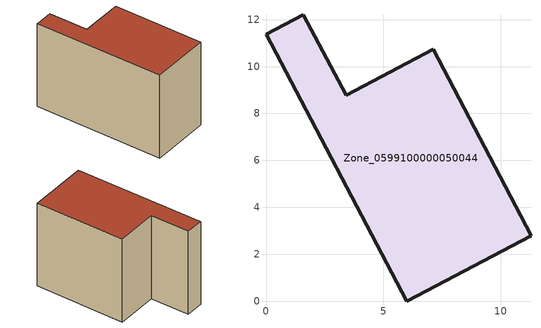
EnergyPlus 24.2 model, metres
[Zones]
Zone_0599100000050044
 floor ground (C_G): 5.99,0 0,11.37 1.59,12.21 3.42,8.77 7.13,10.74 11.28,2.8 z0
 wall outside (C_F): 5.99,0 11.28,2.8 7.13,10.74 3.42,8.77 1.59,12.21 0,11.37 5.99,0 z0:8.62
 roof outside (C_R): 0,11.37 5.99,0 11.28,2.8 7.13,10.74 3.42,8.77 1.59,12.21 z8.62
[BUILDING]
Pand.0599100000050044: North Axis=0; Terrain=City; Loads Convergence Tolerance Value=0.04; Temperature Convergence Tolerance Value=0.4; Solar Distribution=FullExterior; Maximum Number of Warmup Days=25; Minimum Number of Warmup Days=1
[Site:Location]
Rotterdam.The.Hague.AP_ZH_NLD Design_Conditions: Latitude=51.96; Longitude=4.45; Time Zone=1; Elevation=-4.5
[SITE:GROUNDTEMPERATURE:BUILDINGSURFACE]
18, 18, 18, 18, 18, 18, 18, 18, 18, 18, 18, 18
[MATERIAL] Thermal Absorptance=0.9; Solar Absorptance=0.7; Visible Absorptance=0.7
Name | Roughness | Thickness | Conductivity | Density | Specific Heat
G.TI.1975-1991 | MediumSmooth | 0.15 | 0.288461 | 540 | 1210
F.TI.1975-1991 | Rough | 0.3 | 0.230769 | 1920 | 840
R.TI.1975-1991 | MediumRough | 0.2 | 0.153846 | 1500 | 1000
[CONSTRUCTION]
C_G: G.TI.1975-1991
C_F: F.TI.1975-1991
C_R: R.TI.1975-1991
[ZONE]
Zone_0599100000050044: Type=1; Multiplier=1; Ceiling Height=Autocalculate; Volume=Autocalculate; Floor Area=autocalculate; Part of Total Floor Area=Yes
[ZONEINFILTRATION:DESIGNFLOWRATE]
Infil_Zone_0599100000050044: Zone or ZoneList or Space or SpaceList=Zone_0599100000050044; Schedule=AlwaysOn; Design Flow Rate Calculation Method=Flow/Area; Flow Rate per Floor Area=0.003; Constant Term Coefficient=1; Temperature Term Coefficient=0; Velocity Term Coefficient=0; Velocity Squared Term Coefficient=0
[HVACTEMPLATE:ZONE:IDEALLOADSAIRSYSTEM]
Zone_0599100000050044: Maximum Heating Supply Air Temperature=50; Minimum Cooling Supply Air Temperature=13; Maximum Heating Supply Air Humidity Ratio=0.0156; Minimum Cooling Supply Air Humidity Ratio=0.0077; Heating Limit=NoLimit; Cooling Limit=NoLimit; Dehumidification Control Type=ConstantSensibleHeatRatio; Cooling Sensible Heat Ratio=0.7; Dehumidification Setpoint=60; Humidification Control Type=None; Humidification Setpoint=30; Outdoor Air Method=None; Outdoor Air Flow Rate per Person=0.00944; Outdoor Air Flow Rate per Zone Floor Area=0; Outdoor Air Flow Rate per Zone=0; Demand Controlled Ventilation Type=None; Outdoor Air Economizer Type=NoEconomizer; Heat Recovery Type=None; Sensible Heat Recovery Effectiveness=0.7; Latent Heat Recovery Effectiveness=0.65
[ZONECONTROL:THERMOSTAT]
ThermostatControl_Zone_0599100000050044: Zone or ZoneList=Zone_0599100000050044; Control Type Schedule=DualSetpointControlType; Control 1=Thermostat_Zone_0599100000050044; Temperature Difference Between Cutout And Setpoint=0
[THERMOSTATSETPOINT:DUALSETPOINT]
Thermostat_Zone_0599100000050044: Heating Setpoint Temperature Schedule=HeatingSetpoint_Zone_0599100000050044; Cooling Setpoint Temperature Schedule=CoolingSetpoint_Zone_0599100000050044
[SCHEDULE:COMPACT]
HeatingSetpoint_Zone_0599100000050044: Through: 12/31, For: AllDays, Until: 24:00, 21
CoolingSetpoint_Zone_0599100000050044: Through: 12/31, For: AllDays, Until: 24:00, 24
DualSetpointControlType: Through: 12/31, For: AllDays, Until: 24:00, 4
AlwaysOn: Through: 12/31, For: AllDays, Until: 24:00, 1
